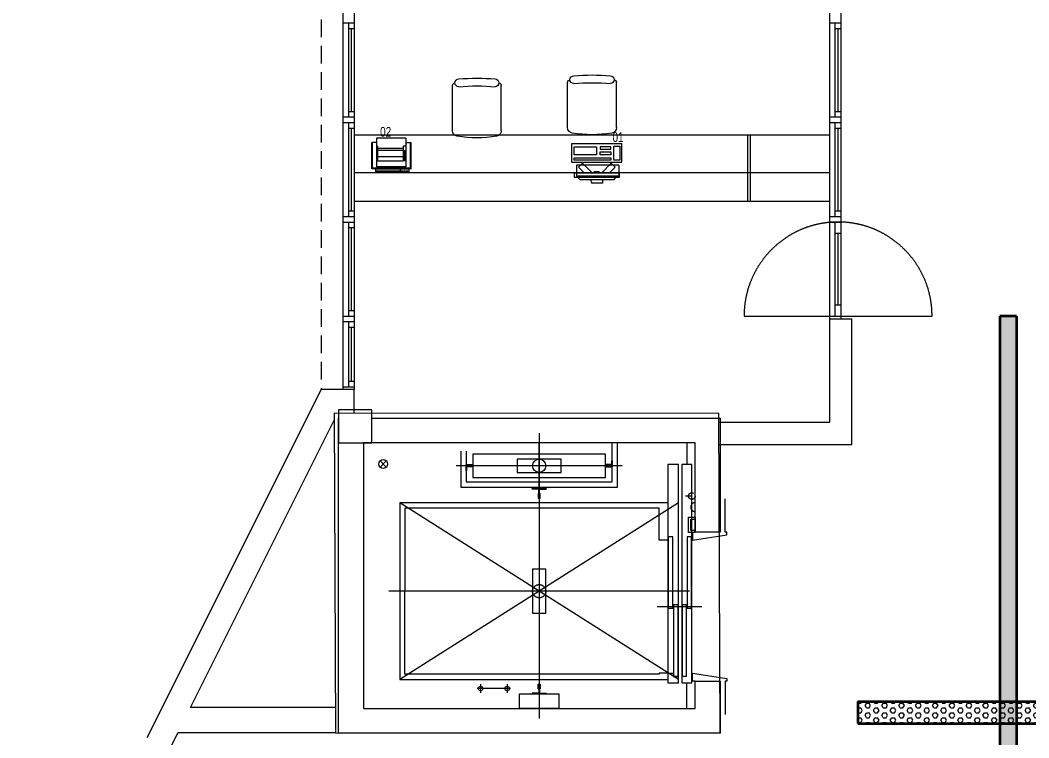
# Model space of a CAD drawing. Header units: inches. Extents: x -501855 to 57169, y -29325 to 19878.
# Drawn here: x -4694 to 4428, y -1326 to 5163 of the extents above; entities that cross this region are included whole.
import ezdxf
from ezdxf import colors
from ezdxf.entities.mleader import LeaderData, LeaderLine
from ezdxf.math import Vec2, Vec3

# ---------------------------------------------------------------- set-up
doc = ezdxf.new("R2010")
doc.units = ezdxf.units.IN
doc.header["$LTSCALE"] = 25
doc.header["$MEASUREMENT"] = 0
for name, pattern in [('00-Ground Floor$0$CENTERX2', [101.6, 63.5, -12.7, 12.7, -12.7]), ('00-Ground Floor$0$DASHED', [0.75, 0.5, -0.25]), ('00-Ground Floor$0$DASHED2', [9.525, 6.35, -3.175]), ('00-Ground Floor$0$HIDDEN', [9.525, 6.35, -3.175]), ('DASHDOT', [25.4, 12.7, -6.35, 0, -6.35])]:
    doc.linetypes.add(name, pattern=pattern)
doc.layers.get('0').update_dxf_attribs({"color": 8})
for name, color, linetype, lineweight in [('00-Ground Floor$0$72_EGR_EQP_TAG', 142, 'Continuous', 5), ('00-Ground Floor$0$Aluminum', 251, 'Continuous', 5), ('00-Ground Floor$0$Axis', 251, '00-Ground Floor$0$CENTERX2', 5), ('00-Ground Floor$0$C-HYDR-CTCH', 251, 'Continuous', 5), ('00-Ground Floor$0$Cabin', 7, 'Continuous', 5), ('00-Ground Floor$0$LOADING', 253, 'Continuous', 5), ('00-Ground Floor$0$Notes', 1, 'Continuous', 5), ('00-Ground Floor$0$Proj', 251, 'Continuous', 5), ('00-Ground Floor$0$Structure', 251, 'Continuous', 5), ('00-Ground Floor$0$Tech', 169, '00-Ground Floor$0$DASHED2', 5), ('00-Ground Floor$0$Walls', 251, 'Continuous', 5), ('E-CABL-TRAY', 10, 'Continuous', 35), ('E-LITE-CLNG-CNDT', 6, 'DASHDOT', 35), ('E-POWR-TEXT', 6, 'Continuous', 25), ('T-CABL-TRAY', 60, 'Continuous', 35)]:
    doc.layers.add(name, color=color, linetype=linetype, lineweight=lineweight)
doc.styles.add('00-Ground Floor$0$X3G_ENTITY_257CFD', font='swisscl.ttf', dxfattribs={"height": 200})
doc.styles.add('DC_Elc_Romans', font='elc_romans.shx', dxfattribs={"width": 0.7})

# ---------------------------------------------------------------- blocks, each defined once
blk = doc.blocks.new('00-Ground Floor$0$T127-1_B')
at = {"layer": '00-Ground Floor$0$Cabin'}
for p, q in [((44.5, 8), (44.5, 4)), ((44.5, 4), (78, 4)), ((78, 4), (82, 63.5)), ((44.5, -8), (44.5, -4)), ((44.5, -4), (78, -4)), ((78, -4), (82, -63.5))]:
    blk.add_line(p, q, dxfattribs=at)
at = {"layer": '00-Ground Floor$0$Cabin', "ltscale": 5}
for points in [[(44.5, 8), (0, 8), (0, -8), (44.5, -8)], [(82, 63.5), (89, 63.5), (89, -63.5), (82, -63.5)]]:
    blk.add_lwpolyline(points, dxfattribs=at)
blk = doc.blocks.new('00-Ground Floor$0$T127-1_B__1680')
at = {"layer": '00-Ground Floor$0$Axis'}
blk.add_line((-990, 0), (990, 0), dxfattribs=at)
at = {"layer": '00-Ground Floor$0$Notes', "xscale": -1}
blk.add_blockref('00-Ground Floor$0$T127-1_B', (-840, 0), dxfattribs=at)
at = {"layer": '00-Ground Floor$0$Notes'}
blk.add_blockref('00-Ground Floor$0$T127-1_B', (840, 0), dxfattribs=at)
blk = doc.blocks.new('00-Ground Floor$0$JIS5K')
at = {"layer": '00-Ground Floor$0$Cabin'}
for p, q in [((60.2, 8), (60.2, 11.2)), ((60.2, -8), (60.2, -11.2))]:
    blk.add_line(p, q, dxfattribs=at)
at = {"layer": '00-Ground Floor$0$Cabin', "ltscale": 5}
for points in [[(57, 11.2), (0, 11.2), (0, -11.2), (57, -11.2)], [(60.2, 8), (3.2, 8), (3.2, -8), (60.2, -8)], [(57, 11.2), (57, 43.5), (60.2, 43.5), (60.2, 11.2)], [(57, -11.2), (57, -43.5), (60.2, -43.5), (60.2, -11.2)]]:
    blk.add_lwpolyline(points, dxfattribs=at)
blk = doc.blocks.new('00-Ground Floor$0$JIS5K__1200')
at = {"layer": '00-Ground Floor$0$Axis'}
blk.add_line((-750, 0), (750, 0), dxfattribs=at)
at = {"layer": '00-Ground Floor$0$Notes', "xscale": -1}
blk.add_blockref('00-Ground Floor$0$JIS5K', (-600, 0), dxfattribs=at)
at = {"layer": '00-Ground Floor$0$Notes'}
blk.add_blockref('00-Ground Floor$0$JIS5K', (600, 0), dxfattribs=at)
blk = doc.blocks.new('00-Ground Floor$0$对重支撑1')
at = {"layer": '00-Ground Floor$0$Cabin'}
blk.add_lwpolyline([(1060, 178), (929, 178), (929, -178), (1060, -178)], close=True, dxfattribs=at).dxf.unprotected_set("ltscale", 0)
blk = doc.blocks.new('00-Ground Floor$0$井道平面图轿厢1轿厢地坎')
at = {"layer": '00-Ground Floor$0$Axis', "ltscale": 0.864}
blk.add_lwpolyline([(0, 96), (0, -192)], dxfattribs=at)
at = {"layer": '00-Ground Floor$0$Cabin', "ltscale": 5}
for points in [[(690, 0), (690, -96), (-1285, -96), (-1285, 0)], [(15, -3), (15, -46), (-630, -46), (-630, -3)], [(630, -50), (630, -93), (-15, -93), (-15, -50)]]:
    blk.add_lwpolyline(points, close=True, dxfattribs=at)
at = {"layer": '00-Ground Floor$0$Cabin'}
for points in [[(600, 0), (600, -48)], [(600, -48), (633, -48)], [(633, -48), (633, -96)]]:
    blk.add_lwpolyline(points, dxfattribs=at)
blk = doc.blocks.new('00-Ground Floor$0$层门地坎1')
at = {"layer": '00-Ground Floor$0$Axis', "ltscale": 0.81}
blk.add_lwpolyline([(0, 90), (0, -180)], dxfattribs=at)
at = {"layer": '00-Ground Floor$0$Cabin', "ltscale": 5}
for points in [[(690, 0), (690, -90), (-1285, -90), (-1285, 0)], [(15, -47), (15, -87), (-630, -87), (-630, -47)], [(630, -3), (630, -43), (-15, -43), (-15, -3)]]:
    blk.add_lwpolyline(points, close=True, dxfattribs=at)
blk = doc.blocks.new('00-Ground Floor$0$GF21021-P')
for p, q in [((-0.2207, 0.4756), (-0.2207, 0.0675)), ((0.2205, 0.4756), (0.2205, 0.0675))]:
    blk.add_line(p, q)
for centre, radius, start, end in [((-0.1707, 0.4756), 0.05, 99.63288, 180), ((-0.0001, -0.5295), 1.0695, 80.36712, 99.63288), ((0.1705, 0.4756), 0.05, 0, 80.36712), ((-0.1957, 0.0675), 0.025, 180, 261.47208), ((-0.1643, 0.0425), 0.0351, 90, 270), ((0, 1.8467), 1.7767, 264.69456, 275.30527), ((0, 1.8314), 1.8314, 264.85322, 275.14698), ((0.1641, 0.0425), 0.0351, 270, 90), ((0.1955, 0.0675), 0.025, 278.52792, 0)]:
    blk.add_arc(centre, radius, start, end)
blk = doc.blocks.new('00-Ground Floor$0$ITPPLT2C-P')
at = {"color": 0}
for p, q in [((0, 0), (0, -0.2262)), ((0.0252, 0), (0, 0)), ((0.0139, 0), (0.0139, -0.2262)), ((0.0252, 0), (0.0139, 0)), ((0.0229, 0.0318), (0.2618, 0.0318)), ((0.0304, 0.0256), (0.0229, 0.0318)), ((0.0229, 0), (0.0229, 0.0318)), ((0.0252, -0.2262), (0.0252, 0)), ((0.0304, -0.3182), (0.0304, 0.0256)), ((0.0304, 0.0256), (0.2618, 0.0256)), ((0.2618, -0.0096), (0.2618, 0.0318)), ((0.0401, -0.2769), (0.0401, -0.0096)), ((0.3, -0.0096), (0.0401, -0.0096)), ((0.0939, -0.2515), (0.0939, -0.0222)), ((0.0939, -0.0222), (0.2274, -0.0222)), ((0.1321, -0.2515), (0.1321, -0.0222)), ((0.1894, -0.2515), (0.1894, -0.0222)), ((0.2082, -0.2515), (0.2082, -0.0222)), ((0.2274, -0.0222), (0.2274, -0.0096)), ((0.3, -0.2769), (0.3, -0.0096)), ((-0.0091, -0.2262), (0.0267, -0.2262)), ((-0.0091, -0.3023), (-0.0091, -0.2262)), ((-0.0087, -0.2262), (0.0236, -0.2262)), ((-0.0087, -0.3023), (-0.0087, -0.2262)), ((0, -0.2262), (0.0252, -0.2262)), ((0.0023, -0.2495), (0.0023, -0.2334)), ((0.0023, -0.2334), (0.0045, -0.2334)), ((0.0045, -0.2495), (0.0023, -0.2495)), ((0.0023, -0.2721), (0.0023, -0.2562)), ((0.0023, -0.2562), (0.0045, -0.2562)), ((0.0045, -0.2721), (0.0023, -0.2721)), ((0.0045, -0.2334), (0.0045, -0.2495)), ((0.0045, -0.2562), (0.0045, -0.2721)), ((0.0139, -0.2262), (0.0252, -0.2262)), ((0.0236, -0.2262), (0.0236, -0.3023)), ((0.0267, -0.2262), (0.0267, -0.3023)), ((0.2274, -0.2515), (0.0939, -0.2515)), ((0.0947, -0.2701), (0.0947, -0.2641)), ((0.0947, -0.2641), (0.1395, -0.2641)), ((0.1457, -0.2701), (0.0947, -0.2701)), ((0.1395, -0.2575), (0.19, -0.2575)), ((0.1395, -0.2641), (0.1395, -0.2575)), ((0.19, -0.2641), (0.1457, -0.2641)), ((0.1457, -0.2641), (0.1457, -0.2701)), ((0.19, -0.2575), (0.19, -0.2641)), ((0.2274, -0.2769), (0.2274, -0.2515)), ((0.0267, -0.3023), (-0.0091, -0.3023)), ((0.0236, -0.3023), (-0.0087, -0.3023)), ((0.0023, -0.295), (0.0023, -0.2793)), ((0.0023, -0.2793), (0.0045, -0.2793)), ((0.0045, -0.295), (0.0023, -0.295)), ((0.0045, -0.2793), (0.0045, -0.295)), ((0.0229, -0.3246), (0.0229, -0.3023)), ((0.0304, -0.3182), (0.0229, -0.3246)), ((0.0229, -0.3246), (0.2618, -0.3246)), ((0.0304, -0.3182), (0.2618, -0.3182)), ((0.3, -0.2769), (0.0401, -0.2769)), ((0.2618, -0.2769), (0.2618, -0.3246))]:
    blk.add_line(p, q, dxfattribs=at)
blk = doc.blocks.new('00-Ground Floor$0$ITCWLS1-P')
at = {"layer": '00-Ground Floor$0$LOADING'}
for p, q in [((-0.3251, 0.38, 0), (-0.3051, 0.4, 0)), ((-0.3251, 0.38, 0), (-0.3251, 0.07, 0)), ((-0.2651, 0.43, 0), (-0.3051, 0.43, 0)), ((-0.3051, 0.43, 0), (-0.3051, 0.02, 0)), ((-0.197, 0.4094), (-0.295, 0.4094)), ((-0.295, 0.0264), (-0.295, 0.4094)), ((-0.2651, 0.43, 0), (-0.2651, 0.02, 0)), ((-0.197, 0.0264), (-0.197, 0.4094)), ((-0.17, 0.45), (-0.17, 0)), ((-0.17, 0.45), (0, 0.45)), ((-0.1496, 0.4305), (-0.1291, 0.4305)), ((-0.1291, 0.4305), (-0.1291, 0.4089)), ((0, 0.45), (0, 0)), ((-0.3503, 0.275), (-0.3596, 0.275)), ((-0.3596, 0.175), (-0.3596, 0.275)), ((-0.3503, 0.175), (-0.3596, 0.175)), ((-0.3251, 0.07, 0), (-0.3051, 0.05, 0)), ((-0.3051, 0.02, 0), (-0.2651, 0.02, 0)), ((-0.197, 0.0264), (-0.295, 0.0264)), ((-0.17, 0), (0, 0))]:
    blk.add_line(p, q, dxfattribs=at)
at = {"layer": '00-Ground Floor$0$LOADING', "extrusion": (2.48281e-10, 3.18408e-10, -1)}
for p, q in [((-0.2651, 0.3395), (-0.2144, 0.3902)), ((-0.1791, 0.3548), (-0.2144, 0.3902)), ((-0.2651, 0.2688), (-0.1791, 0.3548))]:
    blk.add_line(p, q, dxfattribs=at)
at = {"layer": '00-Ground Floor$0$LOADING', "extrusion": (2.48281e-10, -3.18408e-10, -1)}
for p, q in [((-0.2651, 0.1812), (-0.1791, 0.0952)), ((-0.2651, 0.1105), (-0.2144, 0.0598)), ((-0.1791, 0.0952), (-0.2144, 0.0598))]:
    blk.add_line(p, q, dxfattribs=at)
at = {"layer": '00-Ground Floor$0$LOADING'}
for points in [[(-0.1291, 0.4089), (-0.1291, 0.1), (-0.1496, 0.1), (-0.1496, 0.4305)], [(-0.1496, 0.1), (-0.1496, 0.1), (-0.1496, 0.1), (-0.1496, 0.1), (-0.1496, 0.1), (-0.1496, 0.1), (-0.1496, 0.1), (-0.1496, 0.1), (-0.1496, 0.1)], [(-0.1496, 0.1), (-0.1496, 0.1), (-0.1496, 0.1), (-0.1496, 0.1), (-0.1496, 0.1), (-0.1496, 0.1), (-0.1496, 0.1), (-0.1496, 0.1), (-0.1496, 0.1), (-0.1496, 0.1), (-0.1496, 0.1), (-0.1496, 0.1), (-0.1496, 0.1), (-0.1496, 0.1), (-0.1496, 0.1), (-0.1496, 0.1), (-0.1496, 0.1), (-0.1496, 0.1)], [(-0.1496, 0.1), (-0.1496, 0.1), (-0.1496, 0.1), (-0.1496, 0.1), (-0.1496, 0.1), (-0.1496, 0.1), (-0.1496, 0.1), (-0.1496, 0.1), (-0.1496, 0.1), (-0.1496, 0.1)], [(-0.1496, 0.1), (-0.1496, 0.1), (-0.1496, 0.1), (-0.1496, 0.1), (-0.1496, 0.1), (-0.1496, 0.1), (-0.1496, 0.1)], [(-0.1496, 0.1), (-0.1496, 0.1), (-0.1496, 0.1), (-0.1496, 0.1), (-0.1496, 0.1), (-0.1496, 0.1), (-0.1496, 0.1), (-0.1496, 0.1), (-0.1496, 0.1), (-0.1496, 0.1)], [(-0.1496, 0.1), (-0.1496, 0.1), (-0.1496, 0.1), (-0.1496, 0.1), (-0.1496, 0.1), (-0.1496, 0.1), (-0.1496, 0.1), (-0.1496, 0.1), (-0.1496, 0.1), (-0.1496, 0.1), (-0.1496, 0.1), (-0.1496, 0.1), (-0.1496, 0.1), (-0.1496, 0.1), (-0.1496, 0.1)], [(-0.1496, 0.1), (-0.1496, 0.1), (-0.1496, 0.1), (-0.1496, 0.1), (-0.1496, 0.1), (-0.1496, 0.1), (-0.1496, 0.1), (-0.1496, 0.1), (-0.1496, 0.1), (-0.1496, 0.1)], [(-0.1496, 0.1), (-0.1496, 0.1), (-0.1496, 0.1), (-0.1496, 0.1), (-0.1496, 0.1), (-0.1496, 0.1), (-0.1496, 0.1), (-0.1496, 0.1), (-0.1496, 0.1), (-0.1496, 0.1)], [(-0.1496, 0.1), (-0.1496, 0.1), (-0.1496, 0.1), (-0.1496, 0.1), (-0.1496, 0.1), (-0.1496, 0.1), (-0.1496, 0.1), (-0.1496, 0.1), (-0.1496, 0.1), (-0.1496, 0.1), (-0.1496, 0.1), (-0.1496, 0.1), (-0.1496, 0.1), (-0.1496, 0.1), (-0.1496, 0.1), (-0.1496, 0.1), (-0.1496, 0.1), (-0.1496, 0.1), (-0.1496, 0.1), (-0.1496, 0.1), (-0.1496, 0.1), (-0.1496, 0.1), (-0.1496, 0.1), (-0.1496, 0.1), (-0.1496, 0.1), (-0.1496, 0.1), (-0.1496, 0.1), (-0.1496, 0.1), (-0.1496, 0.1), (-0.1496, 0.1), (-0.1496, 0.1), (-0.1496, 0.1), (-0.1496, 0.1), (-0.1496, 0.1), (-0.1496, 0.1), (-0.1496, 0.1), (-0.1496, 0.1), (-0.1496, 0.1), (-0.1496, 0.1), (-0.1496, 0.1), (-0.1496, 0.1), (-0.1496, 0.1), (-0.1496, 0.1), (-0.1496, 0.1), (-0.1496, 0.1), (-0.1496, 0.1), (-0.1496, 0.1), (-0.1496, 0.1), (-0.1496, 0.1), (-0.1496, 0.1), (-0.1496, 0.1), (-0.1496, 0.1), (-0.1496, 0.1), (-0.1496, 0.1)], [(-0.1496, 0.1), (-0.1496, 0.1), (-0.1496, 0.1), (-0.1496, 0.1), (-0.1496, 0.1), (-0.1496, 0.1), (-0.1496, 0.1), (-0.1496, 0.1), (-0.1496, 0.1), (-0.1496, 0.1), (-0.1496, 0.1), (-0.1496, 0.1), (-0.1496, 0.1), (-0.1496, 0.1), (-0.1496, 0.1), (-0.1496, 0.1), (-0.1496, 0.1), (-0.1496, 0.1), (-0.1496, 0.1), (-0.1496, 0.1), (-0.1496, 0.1), (-0.1496, 0.1), (-0.1496, 0.1), (-0.1496, 0.1), (-0.1496, 0.1), (-0.1496, 0.1), (-0.1496, 0.1), (-0.1496, 0.1), (-0.1496, 0.1), (-0.1496, 0.1), (-0.1496, 0.1), (-0.1496, 0.1), (-0.1496, 0.1), (-0.1496, 0.1), (-0.1496, 0.1), (-0.1496, 0.1), (-0.1496, 0.1), (-0.1496, 0.1), (-0.1496, 0.1), (-0.1496, 0.1), (-0.1496, 0.1), (-0.1496, 0.1), (-0.1496, 0.1), (-0.1496, 0.1), (-0.1496, 0.1), (-0.1496, 0.1), (-0.1496, 0.1), (-0.1496, 0.1), (-0.1496, 0.1), (-0.1496, 0.1), (-0.1496, 0.1), (-0.1496, 0.1), (-0.1496, 0.1), (-0.1496, 0.1), (-0.1496, 0.1), (-0.1496, 0.1), (-0.1496, 0.1), (-0.1496, 0.1), (-0.1496, 0.1), (-0.1496, 0.1), (-0.1496, 0.1), (-0.1496, 0.1), (-0.1496, 0.1), (-0.1496, 0.1), (-0.1496, 0.1), (-0.1496, 0.1), (-0.1496, 0.1), (-0.1496, 0.1), (-0.1496, 0.1), (-0.1496, 0.1), (-0.1496, 0.1), (-0.1496, 0.1), (-0.1496, 0.1), (-0.1496, 0.1), (-0.1496, 0.1), (-0.1496, 0.1), (-0.1496, 0.1), (-0.1496, 0.1), (-0.1496, 0.1), (-0.1496, 0.1), (-0.1496, 0.1), (-0.1496, 0.1), (-0.1496, 0.1), (-0.1496, 0.1), (-0.1496, 0.1), (-0.1496, 0.1), (-0.1496, 0.1), (-0.1496, 0.1), (-0.1496, 0.1)], [(-0.1496, 0.1), (-0.1496, 0.1), (-0.1496, 0.1), (-0.1496, 0.1), (-0.1496, 0.1), (-0.1496, 0.1), (-0.1496, 0.1), (-0.1496, 0.1), (-0.1496, 0.1), (-0.1496, 0.1), (-0.1496, 0.1), (-0.1496, 0.1)], [(-0.1496, 0.1), (-0.1496, 0.1), (-0.1496, 0.1), (-0.1496, 0.1), (-0.1496, 0.1), (-0.1496, 0.1), (-0.1496, 0.1)], [(-0.1496, 0.1), (-0.1496, 0.1), (-0.1496, 0.1), (-0.1496, 0.1), (-0.1496, 0.1), (-0.1496, 0.1), (-0.1496, 0.1), (-0.1496, 0.1), (-0.1496, 0.1), (-0.1496, 0.1), (-0.1496, 0.1), (-0.1496, 0.1), (-0.1496, 0.1), (-0.1496, 0.1), (-0.1496, 0.1), (-0.1496, 0.1), (-0.1496, 0.1)], [(-0.1496, 0.1), (-0.1496, 0.1), (-0.1496, 0.1), (-0.1496, 0.1), (-0.1496, 0.1), (-0.1496, 0.1), (-0.1496, 0.1), (-0.1496, 0.1), (-0.1496, 0.1), (-0.1496, 0.1), (-0.1496, 0.1), (-0.1496, 0.1), (-0.1496, 0.1), (-0.1496, 0.1), (-0.1496, 0.1), (-0.1496, 0.1), (-0.1496, 0.1), (-0.1496, 0.1), (-0.1496, 0.1), (-0.1496, 0.1), (-0.1496, 0.1), (-0.1496, 0.1), (-0.1496, 0.1), (-0.1496, 0.1), (-0.1496, 0.1), (-0.1496, 0.1), (-0.1496, 0.1), (-0.1496, 0.1), (-0.1496, 0.1), (-0.1496, 0.1), (-0.1496, 0.1), (-0.1496, 0.1), (-0.1496, 0.1), (-0.1496, 0.1), (-0.1496, 0.1), (-0.1496, 0.1), (-0.1496, 0.1), (-0.1496, 0.1), (-0.1496, 0.1), (-0.1496, 0.1), (-0.1496, 0.1), (-0.1496, 0.1), (-0.1496, 0.1), (-0.1496, 0.1), (-0.1496, 0.1), (-0.1496, 0.1), (-0.1496, 0.1), (-0.1496, 0.1), (-0.1496, 0.1), (-0.1496, 0.1), (-0.1496, 0.1), (-0.1496, 0.1), (-0.1496, 0.1), (-0.1496, 0.1), (-0.1496, 0.1), (-0.1496, 0.1), (-0.1496, 0.1), (-0.1496, 0.1), (-0.1496, 0.1), (-0.1496, 0.1), (-0.1496, 0.1), (-0.1496, 0.1), (-0.1496, 0.1), (-0.1496, 0.1), (-0.1496, 0.1), (-0.1496, 0.1), (-0.1496, 0.1), (-0.1496, 0.1), (-0.1496, 0.1), (-0.1496, 0.1), (-0.1496, 0.1), (-0.1496, 0.1), (-0.1496, 0.1), (-0.1496, 0.1), (-0.1496, 0.1), (-0.1496, 0.1), (-0.1496, 0.1), (-0.1496, 0.1), (-0.1496, 0.1), (-0.1496, 0.1), (-0.1496, 0.1), (-0.1496, 0.1), (-0.1496, 0.1), (-0.1496, 0.1), (-0.1496, 0.1), (-0.1496, 0.1), (-0.1496, 0.1), (-0.1496, 0.1), (-0.1496, 0.1), (-0.1496, 0.1), (-0.1496, 0.1), (-0.1496, 0.1), (-0.1496, 0.1), (-0.1496, 0.1), (-0.1496, 0.1), (-0.1496, 0.1), (-0.1496, 0.1), (-0.1496, 0.1), (-0.1496, 0.1), (-0.1496, 0.1), (-0.1496, 0.1), (-0.1496, 0.1), (-0.1496, 0.1), (-0.1496, 0.1), (-0.1496, 0.1), (-0.1496, 0.1), (-0.1496, 0.1), (-0.1496, 0.1), (-0.1496, 0.1), (-0.1496, 0.1), (-0.1496, 0.1)], [(-0.1496, 0.1), (-0.1496, 0.1), (-0.1496, 0.1), (-0.1496, 0.1), (-0.1496, 0.1), (-0.1496, 0.1), (-0.1496, 0.1), (-0.1496, 0.1)]]:
    blk.add_lwpolyline(points, dxfattribs=at)
for points in [[(-0.1019, 0.4305), (-0.0304, 0.4305), (-0.0304, 0.2294), (-0.1019, 0.2294)], [(-0.1019, 0.1954), (-0.0747, 0.1954), (-0.0747, 0.1), (-0.1019, 0.1)], [(-0.0304, 0.1954), (-0.0508, 0.1954), (-0.0508, 0.1), (-0.0304, 0.1)], [(-0.1496, 0.1), (-0.1496, 0.1), (-0.1496, 0.1), (-0.1496, 0.1), (-0.1496, 0.1), (-0.1496, 0.1), (-0.1496, 0.1), (-0.1496, 0.1), (-0.1496, 0.1), (-0.1496, 0.1), (-0.1496, 0.1), (-0.1496, 0.1), (-0.1496, 0.1), (-0.1496, 0.1), (-0.1496, 0.1), (-0.1496, 0.1), (-0.1496, 0.1), (-0.1496, 0.1), (-0.1496, 0.1), (-0.1496, 0.1), (-0.1496, 0.1), (-0.1496, 0.1), (-0.1496, 0.1), (-0.1496, 0.1), (-0.1496, 0.1), (-0.1496, 0.1), (-0.1496, 0.1), (-0.1496, 0.1), (-0.1496, 0.1), (-0.1496, 0.1), (-0.1496, 0.1), (-0.1496, 0.1), (-0.1496, 0.1), (-0.1496, 0.1), (-0.1496, 0.1), (-0.1496, 0.1), (-0.1496, 0.1), (-0.1496, 0.1), (-0.1496, 0.1), (-0.1496, 0.1), (-0.1496, 0.1), (-0.1496, 0.1), (-0.1496, 0.1), (-0.1496, 0.1), (-0.1496, 0.1), (-0.1496, 0.1), (-0.1496, 0.1), (-0.1496, 0.1), (-0.1496, 0.1), (-0.1496, 0.1), (-0.1496, 0.1), (-0.1496, 0.1), (-0.1496, 0.1), (-0.1496, 0.1), (-0.1496, 0.1), (-0.1496, 0.1), (-0.1496, 0.1), (-0.1496, 0.1), (-0.1496, 0.1), (-0.1496, 0.1), (-0.1496, 0.1), (-0.1496, 0.1), (-0.1496, 0.1), (-0.1496, 0.1), (-0.1496, 0.1), (-0.1496, 0.1), (-0.1496, 0.1), (-0.1496, 0.1), (-0.1496, 0.1), (-0.1496, 0.1), (-0.1496, 0.1), (-0.1496, 0.1), (-0.1496, 0.1), (-0.1496, 0.1), (-0.1496, 0.1), (-0.1496, 0.1), (-0.1496, 0.1), (-0.1496, 0.1), (-0.1496, 0.1), (-0.1496, 0.1), (-0.1496, 0.1), (-0.1496, 0.1), (-0.1496, 0.1), (-0.1496, 0.1), (-0.1496, 0.1), (-0.1496, 0.1), (-0.1496, 0.1), (-0.1496, 0.1), (-0.1496, 0.1), (-0.1496, 0.1), (-0.1496, 0.1), (-0.1496, 0.1), (-0.1496, 0.1), (-0.1496, 0.1), (-0.1496, 0.1), (-0.1496, 0.1), (-0.1496, 0.1), (-0.1496, 0.1), (-0.1496, 0.1), (-0.1496, 0.1), (-0.1496, 0.1), (-0.1496, 0.1), (-0.1496, 0.1), (-0.1496, 0.1), (-0.1496, 0.1), (-0.1496, 0.1), (-0.1496, 0.1), (-0.1496, 0.1), (-0.1496, 0.1), (-0.1496, 0.1), (-0.1496, 0.1), (-0.1496, 0.1), (-0.1496, 0.1), (-0.1496, 0.1), (-0.1496, 0.1), (-0.1496, 0.1), (-0.1496, 0.1), (-0.1496, 0.1), (-0.1496, 0.1), (-0.1496, 0.1), (-0.1496, 0.1), (-0.1496, 0.1), (-0.1496, 0.1), (-0.1496, 0.1), (-0.1496, 0.1), (-0.1496, 0.1), (-0.1496, 0.1), (-0.1496, 0.1), (-0.1496, 0.1), (-0.1496, 0.1), (-0.1496, 0.1), (-0.1496, 0.1), (-0.1496, 0.1), (-0.1496, 0.1), (-0.1496, 0.1), (-0.1496, 0.1), (-0.1496, 0.1), (-0.1496, 0.1), (-0.1496, 0.1), (-0.1496, 0.1), (-0.1496, 0.1), (-0.1496, 0.1), (-0.1496, 0.1), (-0.1496, 0.1), (-0.1496, 0.1), (-0.1496, 0.1), (-0.1496, 0.1), (-0.1496, 0.1), (-0.1496, 0.1), (-0.1496, 0.1), (-0.1496, 0.1), (-0.1496, 0.1), (-0.1496, 0.1), (-0.1496, 0.1), (-0.1496, 0.1), (-0.1496, 0.1), (-0.1496, 0.1), (-0.1496, 0.1), (-0.1496, 0.1), (-0.1496, 0.1), (-0.1496, 0.1), (-0.1496, 0.1), (-0.1496, 0.1), (-0.1496, 0.1), (-0.1496, 0.1), (-0.1496, 0.1), (-0.1496, 0.1), (-0.1496, 0.1), (-0.1496, 0.1), (-0.1496, 0.1), (-0.1496, 0.1), (-0.1496, 0.1), (-0.1496, 0.1), (-0.1496, 0.1), (-0.1496, 0.1), (-0.1496, 0.1), (-0.1496, 0.1), (-0.1496, 0.1), (-0.1496, 0.1), (-0.1496, 0.1), (-0.1496, 0.1), (-0.1496, 0.1), (-0.1496, 0.1), (-0.1496, 0.1), (-0.1496, 0.1), (-0.1496, 0.1), (-0.1496, 0.1), (-0.1496, 0.1), (-0.1496, 0.1), (-0.1496, 0.1), (-0.1496, 0.1), (-0.1496, 0.1), (-0.1496, 0.1), (-0.1496, 0.1), (-0.1496, 0.1), (-0.1496, 0.1), (-0.1496, 0.1), (-0.1496, 0.1), (-0.1496, 0.1), (-0.1496, 0.1), (-0.1496, 0.1), (-0.1496, 0.1), (-0.1496, 0.1), (-0.1496, 0.1), (-0.1496, 0.1), (-0.1496, 0.1), (-0.1496, 0.1), (-0.1496, 0.1), (-0.1496, 0.1), (-0.1496, 0.1), (-0.1496, 0.1), (-0.1496, 0.1), (-0.1496, 0.1), (-0.1496, 0.1), (-0.1496, 0.1), (-0.1496, 0.1), (-0.1496, 0.1), (-0.1496, 0.1), (-0.1496, 0.1), (-0.1496, 0.1), (-0.1496, 0.1), (-0.1496, 0.1), (-0.1496, 0.1), (-0.1496, 0.1), (-0.1496, 0.1), (-0.1496, 0.1), (-0.1496, 0.1), (-0.1496, 0.1), (-0.1496, 0.1), (-0.1496, 0.1), (-0.1496, 0.1), (-0.1496, 0.1), (-0.1496, 0.1), (-0.1496, 0.1), (-0.1496, 0.1), (-0.1496, 0.1), (-0.1496, 0.1), (-0.1496, 0.1), (-0.1496, 0.1), (-0.1496, 0.1), (-0.1496, 0.1), (-0.1496, 0.1), (-0.1496, 0.1), (-0.1496, 0.1), (-0.1496, 0.1), (-0.1496, 0.1), (-0.1496, 0.1), (-0.1496, 0.1), (-0.1496, 0.1), (-0.1496, 0.1), (-0.1496, 0.1), (-0.1496, 0.1), (-0.1496, 0.1), (-0.1496, 0.1), (-0.1496, 0.1), (-0.1496, 0.1), (-0.1496, 0.1), (-0.1496, 0.1), (-0.1496, 0.1), (-0.1496, 0.1), (-0.1496, 0.1), (-0.1496, 0.1), (-0.1496, 0.1), (-0.1496, 0.1), (-0.1496, 0.1), (-0.1496, 0.1), (-0.1496, 0.1), (-0.1496, 0.1), (-0.1496, 0.1), (-0.1496, 0.1), (-0.1496, 0.1), (-0.1496, 0.1), (-0.1496, 0.1), (-0.1496, 0.1), (-0.1496, 0.1), (-0.1496, 0.1), (-0.1496, 0.1)], [(-0.1496, 0.1), (-0.1496, 0.1), (-0.1496, 0.1), (-0.1496, 0.1), (-0.1496, 0.1), (-0.1496, 0.1), (-0.1496, 0.1), (-0.1496, 0.1), (-0.1496, 0.1), (-0.1496, 0.1), (-0.1496, 0.1), (-0.1496, 0.1), (-0.1496, 0.1), (-0.1496, 0.1), (-0.1496, 0.1), (-0.1496, 0.1), (-0.1496, 0.1), (-0.1496, 0.1), (-0.1496, 0.1), (-0.1496, 0.1), (-0.1496, 0.1), (-0.1496, 0.1), (-0.1496, 0.1), (-0.1496, 0.1), (-0.1496, 0.1), (-0.1496, 0.1), (-0.1496, 0.1), (-0.1496, 0.1), (-0.1496, 0.1), (-0.1496, 0.1), (-0.1496, 0.1), (-0.1496, 0.1), (-0.1496, 0.1), (-0.1496, 0.1), (-0.1496, 0.1), (-0.1496, 0.1), (-0.1496, 0.1), (-0.1496, 0.1), (-0.1496, 0.1), (-0.1496, 0.1), (-0.1496, 0.1), (-0.1496, 0.1), (-0.1496, 0.1), (-0.1496, 0.1), (-0.1496, 0.1), (-0.1496, 0.1), (-0.1496, 0.1), (-0.1496, 0.1), (-0.1496, 0.1), (-0.1496, 0.1), (-0.1496, 0.1), (-0.1496, 0.1), (-0.1496, 0.1), (-0.1496, 0.1), (-0.1496, 0.1), (-0.1496, 0.1), (-0.1496, 0.1), (-0.1496, 0.1), (-0.1496, 0.1), (-0.1496, 0.1), (-0.1496, 0.1), (-0.1496, 0.1), (-0.1496, 0.1), (-0.1496, 0.1), (-0.1496, 0.1), (-0.1496, 0.1), (-0.1496, 0.1), (-0.1496, 0.1), (-0.1496, 0.1), (-0.1496, 0.1), (-0.1496, 0.1), (-0.1496, 0.1), (-0.1496, 0.1), (-0.1496, 0.1), (-0.1496, 0.1), (-0.1496, 0.1), (-0.1496, 0.1), (-0.1496, 0.1), (-0.1496, 0.1), (-0.1496, 0.1), (-0.1496, 0.1), (-0.1496, 0.1), (-0.1496, 0.1), (-0.1496, 0.1), (-0.1496, 0.1), (-0.1496, 0.1), (-0.1496, 0.1), (-0.1496, 0.1), (-0.1496, 0.1), (-0.1496, 0.1), (-0.1496, 0.1), (-0.1496, 0.1), (-0.1496, 0.1), (-0.1496, 0.1), (-0.1496, 0.1), (-0.1496, 0.1), (-0.1496, 0.1), (-0.1496, 0.1), (-0.1496, 0.1), (-0.1496, 0.1), (-0.1496, 0.1), (-0.1496, 0.1), (-0.1496, 0.1), (-0.1496, 0.1), (-0.1496, 0.1), (-0.1496, 0.1), (-0.1496, 0.1), (-0.1496, 0.1), (-0.1496, 0.1), (-0.1496, 0.1), (-0.1496, 0.1), (-0.1496, 0.1), (-0.1496, 0.1), (-0.1496, 0.1), (-0.1496, 0.1), (-0.1496, 0.1), (-0.1496, 0.1), (-0.1496, 0.1), (-0.1496, 0.1), (-0.1496, 0.1), (-0.1496, 0.1), (-0.1496, 0.1), (-0.1496, 0.1), (-0.1496, 0.1), (-0.1496, 0.1), (-0.1496, 0.1), (-0.1496, 0.1), (-0.1496, 0.1), (-0.1496, 0.1), (-0.1496, 0.1), (-0.1496, 0.1), (-0.1496, 0.1), (-0.1496, 0.1), (-0.1496, 0.1), (-0.1496, 0.1), (-0.1496, 0.1), (-0.1496, 0.1), (-0.1496, 0.1), (-0.1496, 0.1), (-0.1496, 0.1), (-0.1496, 0.1), (-0.1496, 0.1), (-0.1496, 0.1), (-0.1496, 0.1), (-0.1496, 0.1), (-0.1496, 0.1), (-0.1496, 0.1), (-0.1496, 0.1), (-0.1496, 0.1), (-0.1496, 0.1), (-0.1496, 0.1), (-0.1496, 0.1), (-0.1496, 0.1), (-0.1496, 0.1), (-0.1496, 0.1), (-0.1496, 0.1), (-0.1496, 0.1), (-0.1496, 0.1), (-0.1496, 0.1), (-0.1496, 0.1), (-0.1496, 0.1), (-0.1496, 0.1), (-0.1496, 0.1), (-0.1496, 0.1), (-0.1496, 0.1), (-0.1496, 0.1), (-0.1496, 0.1), (-0.1496, 0.1), (-0.1496, 0.1), (-0.1496, 0.1), (-0.1496, 0.1), (-0.1496, 0.1), (-0.1496, 0.1), (-0.1496, 0.1), (-0.1496, 0.1), (-0.1496, 0.1), (-0.1496, 0.1), (-0.1496, 0.1), (-0.1496, 0.1), (-0.1496, 0.1), (-0.1496, 0.1), (-0.1496, 0.1), (-0.1496, 0.1), (-0.1496, 0.1), (-0.1496, 0.1), (-0.1496, 0.1), (-0.1496, 0.1), (-0.1496, 0.1), (-0.1496, 0.1), (-0.1496, 0.1), (-0.1496, 0.1), (-0.1496, 0.1), (-0.1496, 0.1), (-0.1496, 0.1), (-0.1496, 0.1), (-0.1496, 0.1), (-0.1496, 0.1), (-0.1496, 0.1), (-0.1496, 0.1), (-0.1496, 0.1), (-0.1496, 0.1), (-0.1496, 0.1), (-0.1496, 0.1), (-0.1496, 0.1), (-0.1496, 0.1), (-0.1496, 0.1), (-0.1496, 0.1), (-0.1496, 0.1), (-0.1496, 0.1), (-0.1496, 0.1), (-0.1496, 0.1), (-0.1496, 0.1), (-0.1496, 0.1), (-0.1496, 0.1)], [(-0.1496, 0.1), (-0.1496, 0.1), (-0.1496, 0.1), (-0.1496, 0.1), (-0.1496, 0.1), (-0.1496, 0.1), (-0.1496, 0.1), (-0.1496, 0.1), (-0.1496, 0.1), (-0.1496, 0.1), (-0.1496, 0.1), (-0.1496, 0.1), (-0.1496, 0.1), (-0.1496, 0.1), (-0.1496, 0.1), (-0.1496, 0.1), (-0.1496, 0.1), (-0.1496, 0.1), (-0.1496, 0.1), (-0.1496, 0.1), (-0.1496, 0.1), (-0.1496, 0.1), (-0.1496, 0.1), (-0.1496, 0.1), (-0.1496, 0.1), (-0.1496, 0.1), (-0.1496, 0.1), (-0.1496, 0.1), (-0.1496, 0.1), (-0.1496, 0.1), (-0.1496, 0.1), (-0.1496, 0.1), (-0.1496, 0.1), (-0.1496, 0.1), (-0.1496, 0.1), (-0.1496, 0.1), (-0.1496, 0.1), (-0.1496, 0.1), (-0.1496, 0.1), (-0.1496, 0.1), (-0.1496, 0.1), (-0.1496, 0.1), (-0.1496, 0.1), (-0.1496, 0.1), (-0.1496, 0.1), (-0.1496, 0.1), (-0.1496, 0.1), (-0.1496, 0.1), (-0.1496, 0.1), (-0.1496, 0.1), (-0.1496, 0.1), (-0.1496, 0.1), (-0.1496, 0.1), (-0.1496, 0.1), (-0.1496, 0.1), (-0.1496, 0.1), (-0.1496, 0.1), (-0.1496, 0.1), (-0.1496, 0.1), (-0.1496, 0.1), (-0.1496, 0.1), (-0.1496, 0.1), (-0.1496, 0.1), (-0.1496, 0.1), (-0.1496, 0.1), (-0.1496, 0.1), (-0.1496, 0.1), (-0.1496, 0.1), (-0.1496, 0.1), (-0.1496, 0.1), (-0.1496, 0.1), (-0.1496, 0.1), (-0.1496, 0.1), (-0.1496, 0.1), (-0.1496, 0.1), (-0.1496, 0.1), (-0.1496, 0.1), (-0.1496, 0.1), (-0.1496, 0.1), (-0.1496, 0.1), (-0.1496, 0.1), (-0.1496, 0.1), (-0.1496, 0.1), (-0.1496, 0.1), (-0.1496, 0.1), (-0.1496, 0.1), (-0.1496, 0.1), (-0.1496, 0.1), (-0.1496, 0.1), (-0.1496, 0.1), (-0.1496, 0.1), (-0.1496, 0.1), (-0.1496, 0.1), (-0.1496, 0.1), (-0.1496, 0.1), (-0.1496, 0.1), (-0.1496, 0.1), (-0.1496, 0.1), (-0.1496, 0.1), (-0.1496, 0.1), (-0.1496, 0.1), (-0.1496, 0.1), (-0.1496, 0.1), (-0.1496, 0.1), (-0.1496, 0.1), (-0.1496, 0.1), (-0.1496, 0.1), (-0.1496, 0.1), (-0.1496, 0.1), (-0.1496, 0.1), (-0.1496, 0.1), (-0.1496, 0.1), (-0.1496, 0.1), (-0.1496, 0.1), (-0.1496, 0.1), (-0.1496, 0.1), (-0.1496, 0.1), (-0.1496, 0.1), (-0.1496, 0.1), (-0.1496, 0.1), (-0.1496, 0.1), (-0.1496, 0.1), (-0.1496, 0.1), (-0.1496, 0.1), (-0.1496, 0.1), (-0.1496, 0.1), (-0.1496, 0.1), (-0.1496, 0.1), (-0.1496, 0.1), (-0.1496, 0.1), (-0.1496, 0.1), (-0.1496, 0.1), (-0.1496, 0.1), (-0.1496, 0.1), (-0.1496, 0.1), (-0.1496, 0.1), (-0.1496, 0.1), (-0.1496, 0.1), (-0.1496, 0.1), (-0.1496, 0.1), (-0.1496, 0.1), (-0.1496, 0.1), (-0.1496, 0.1), (-0.1496, 0.1), (-0.1496, 0.1), (-0.1496, 0.1), (-0.1496, 0.1), (-0.1496, 0.1), (-0.1496, 0.1), (-0.1496, 0.1), (-0.1496, 0.1), (-0.1496, 0.1), (-0.1496, 0.1), (-0.1496, 0.1), (-0.1496, 0.1), (-0.1496, 0.1), (-0.1496, 0.1), (-0.1496, 0.1), (-0.1496, 0.1), (-0.1496, 0.1), (-0.1496, 0.1), (-0.1496, 0.1), (-0.1496, 0.1), (-0.1496, 0.1), (-0.1496, 0.1), (-0.1496, 0.1), (-0.1496, 0.1), (-0.1496, 0.1), (-0.1496, 0.1), (-0.1496, 0.1), (-0.1496, 0.1), (-0.1496, 0.1), (-0.1496, 0.1), (-0.1496, 0.1), (-0.1496, 0.1), (-0.1496, 0.1), (-0.1496, 0.1), (-0.1496, 0.1), (-0.1496, 0.1), (-0.1496, 0.1), (-0.1496, 0.1), (-0.1496, 0.1), (-0.1496, 0.1), (-0.1496, 0.1), (-0.1496, 0.1), (-0.1496, 0.1), (-0.1496, 0.1), (-0.1496, 0.1), (-0.1496, 0.1), (-0.1496, 0.1), (-0.1496, 0.1), (-0.1496, 0.1), (-0.1496, 0.1), (-0.1496, 0.1), (-0.1496, 0.1), (-0.1496, 0.1), (-0.1496, 0.1), (-0.1496, 0.1), (-0.1496, 0.1), (-0.1496, 0.1), (-0.1496, 0.1), (-0.1496, 0.1), (-0.1496, 0.1), (-0.1496, 0.1), (-0.1496, 0.1), (-0.1496, 0.1), (-0.1496, 0.1), (-0.1496, 0.1), (-0.1496, 0.1), (-0.1496, 0.1), (-0.1496, 0.1), (-0.1496, 0.1), (-0.1496, 0.1), (-0.1496, 0.1), (-0.1496, 0.1), (-0.1496, 0.1), (-0.1496, 0.1), (-0.1496, 0.1), (-0.1496, 0.1)], [(-0.1496, 0.0727), (-0.0236, 0.0727), (-0.0236, 0.0182), (-0.1496, 0.0182)]]:
    blk.add_lwpolyline(points, close=True, dxfattribs=at)
for centre, radius, start, end in [((-0.3503, 0.325), 0.05, 270, 300.30934), ((-0.3089, 0.225), 0.0556, 321.94311, 38.05689), ((-0.3503, 0.125), 0.05, 59.69066, 90)]:
    blk.add_arc(centre, radius, start, end, dxfattribs=at)
blk = doc.blocks.new('00-Ground Floor')
at = {"layer": '00-Ground Floor$0$Aluminum'}
for p, q in [((-1772.1, 1823.4, 0), (-1772.1, 8502.6, 0)), ((-1672.1, 8502.6, 0), (-1672.1, 1823.4, 0)), ((2627.9, 2463, 0), (2627.9, 7863, 0)), ((2727.9, 7863, 0), (2727.9, 2463, 0)), ((-1772.1, 5138, 0), (-1672.1, 5138, 0)), ((-1722.1, 4288, 0), (-1722.1, 5138, 0)), ((2627.9, 5138, 0), (2727.9, 5138, 0)), ((2677.9, 4288, 0), (2677.9, 5138, 0)), ((-1722.1, 5088, 0), (-1672.1, 5088, 0)), ((-1697.1, 4338, 0), (-1697.1, 5088, 0)), ((2677.9, 5088, 0), (2727.9, 5088, 0)), ((2702.9, 4338, 0), (2702.9, 5088, 0)), ((-1772.1, 4288, 0), (-1672.1, 4288, 0)), ((-1722.1, 4338, 0), (-1672.1, 4338, 0)), ((2627.9, 4288, 0), (2727.9, 4288, 0)), ((2677.9, 4338, 0), (2727.9, 4338, 0)), ((-1772.1, 4238, 0), (-1672.1, 4238, 0)), ((-1722.1, 3388, 0), (-1722.1, 4238, 0)), ((2627.9, 4238, 0), (2727.9, 4238, 0)), ((2677.9, 3388, 0), (2677.9, 4238, 0)), ((-1722.1, 4188, 0), (-1672.1, 4188, 0)), ((-1697.1, 3438, 0), (-1697.1, 4188, 0)), ((2677.9, 4188, 0), (2727.9, 4188, 0)), ((2702.9, 3438, 0), (2702.9, 4188, 0)), ((-1772.1, 3388, 0), (-1672.1, 3388, 0)), ((-1722.1, 3438, 0), (-1672.1, 3438, 0)), ((2627.9, 3388, 0), (2727.9, 3388, 0)), ((2677.9, 3438, 0), (2727.9, 3438, 0)), ((-1772.1, 3338, 0), (-1672.1, 3338, 0)), ((-1722.1, 2488, 0), (-1722.1, 3338, 0)), ((-1722.1, 3288, 0), (-1672.1, 3288, 0)), ((-1697.1, 2538, 0), (-1697.1, 3288, 0)), ((2627.9, 3338, 0), (2727.9, 3338, 0)), ((2677.9, 2488, 0), (2677.9, 3338, 0)), ((2677.9, 3238, 0), (2727.9, 3238, 0)), ((2702.9, 2588, 0), (2702.9, 3238, 0)), ((2677.9, 2588, 0), (2727.9, 2588, 0)), ((-1772.1, 2488, 0), (-1672.1, 2488, 0)), ((-1722.1, 2538, 0), (-1672.1, 2538, 0)), ((2627.9, 2488, 0), (2727.9, 2488, 0)), ((-1772.1, 2438, 0), (-1672.1, 2438, 0)), ((-1722.1, 1848.4, 0), (-1722.1, 2438, 0)), ((-1722.1, 2388, 0), (-1672.1, 2388, 0)), ((-1697.1, 1898.4, 0), (-1697.1, 2388, 0)), ((-1772.1, 1848.4, 0), (-1672.1, 1848.4, 0)), ((-1722.1, 1898.4, 0), (-1672.1, 1898.4, 0))]:
    blk.add_line(p, q, dxfattribs=at)
at = {"layer": '00-Ground Floor$0$Aluminum', "linetype": '00-Ground Floor$0$DASHED', "ltscale": 300}
blk.add_line((1852.9, 2488, 0), (3552.9, 2488, 0), dxfattribs=at)
blk.add_arc((2702.9, 2488, 0), 850, 0, 180, dxfattribs=at)
at = {"layer": '00-Ground Floor$0$Axis'}
blk.add_line((0, 929), (0, 1339), dxfattribs=at)
at = {"layer": '00-Ground Floor$0$Axis', "ltscale": 3}
for points in [[(0, 1430), (0, -1150)], [(1260, 800), (-1260, -800)], [(1260, -800), (-1260, 800)], [(1360, 0), (-1360, 0)]]:
    blk.add_lwpolyline(points, dxfattribs=at)
at = {"layer": '00-Ground Floor$0$Axis', "ltscale": 1.5}
blk.add_lwpolyline([(0, 250), (0, -250)], dxfattribs=at)
at = {"layer": '00-Ground Floor$0$Axis', "ltscale": 0.9}
blk.add_lwpolyline([(-260, -880), (-560, -880)], dxfattribs=at)
at = {"layer": '00-Ground Floor$0$Axis', "ltscale": 0.24}
for points in [[(-530, -840), (-530, -920)], [(-290, -840), (-290, -920)]]:
    blk.add_lwpolyline(points, dxfattribs=at)
at = {"layer": '00-Ground Floor$0$C-HYDR-CTCH', "flags": 128}
blk.add_lwpolyline([(-1853.1, 1610.2), (-1841.7, -1281.3), (1636, -1285), (1624.7, 1606.5), (-1853.1, 1610.2)], dxfattribs=at)
at = {"layer": '00-Ground Floor$0$Cabin', "ltscale": 5}
for points in [[(-708.2, 1265), (-708.2, 940), (708.2, 940), (708.2, 1340)], [(-660.2, 1265), (-660.2, 988), (660.2, 988), (660.2, 1340)]]:
    blk.add_lwpolyline(points, dxfattribs=at)
at = {"layer": '00-Ground Floor$0$Cabin'}
for points in [[(1335, 1340), (1335, 1145)], [(250, 1134), (-250, 1134)], [(1260, 1145), (1164, 1145)], [(1164, 1145), (1164, 800)], [(1260, 1145), (1164, 1145)], [(1164, 1145), (1164, 800)], [(1260, -830), (1260, 1145)], [(1260, -830), (1260, 1145)], [(1386, 530), (1386, 460), (1696, 510), (1696, 535), (1681, 535), (1681, 835)], [(1164, 800), (-1260, 800)], [(-1260, 800), (-1260, -800)], [(1164, 800), (-1260, 800)], [(-1260, 800), (-1260, -800)], [(1084, 750), (-1216, 750)], [(-1216, 750), (-1216, 0)], [(1084, 460), (1084, 750)], [(1164, 460), (1084, 460)], [(-1216, -750), (-1216, 0)], [(-1260, -800), (1164, -800)], [(-1260, -800), (1164, -800)], [(1084, -750), (-1216, -750)], [(1164, -740), (1084, -740)], [(1084, -740), (1084, -750)], [(1164, -800), (1164, -830)], [(1164, -800), (1164, -830)], [(1411, -815), (1411, -815), (1386, -815), (1386, -740), (1696, -790), (1696, -815), (1681, -815), (1681, -1115)], [(1164, -830), (1260, -830)], [(1164, -830), (1260, -830)], [(1335, -1060), (1335, -830)]]:
    blk.add_lwpolyline(points, dxfattribs=at)
at = {"layer": '00-Ground Floor$0$Cabin', "ltscale": 5}
blk.add_lwpolyline([(-600, 1239), (-600, 1029), (600, 1029), (600, 1239)], close=True, dxfattribs=at)
at = {"layer": '00-Ground Floor$0$Cabin'}
blk.add_lwpolyline([(-200, 1195), (-200, 1073), (200, 1073), (200, 1195)], close=True, dxfattribs=at)
at = {"layer": '00-Ground Floor$0$Cabin', "ltscale": 50}
blk.add_lwpolyline([(-61, -200), (61, -200), (61, 200), (-61, 200)], close=True, dxfattribs=at)
at = {"layer": '00-Ground Floor$0$Cabin'}
for centre, radius in [((0, 1134), 60), ((-530, -880), 20), ((-290, -880), 20)]:
    blk.add_circle(centre, radius, dxfattribs=at)
at = {"layer": '00-Ground Floor$0$LOADING'}
for p, q in [((-1672.1, 4127.6, 0), (2627.9, 4127.6, 0)), ((1886.4, 3527.6, 0), (1886.4, 4127.6, 0)), ((1911.4, 3527.6, 0), (1911.4, 4127.6, 0)), ((-1672.1, 3786.4, 0), (2627.9, 3786.4, 0)), ((-1672.1, 3527.6, 0), (2627.9, 3527.6, 0))]:
    blk.add_line(p, q, dxfattribs=at)
at = {"layer": '00-Ground Floor$0$Notes'}
for p, q in [((-1436.1, 1174.5), (-1386.1, 1124.5)), ((-1386.1, 1174.5), (-1436.1, 1124.5))]:
    blk.add_line(p, q, dxfattribs=at)
blk.add_circle((-1411.1, 1149.5), 40, dxfattribs=at)
at = {"layer": '00-Ground Floor$0$Proj', "linetype": '00-Ground Floor$0$HIDDEN'}
blk.add_line((-1972.1, 8502.6, 0), (-1972.1, 1823.4, 0), dxfattribs=at)
at = {"layer": '00-Ground Floor$0$Structure'}
blk.add_lwpolyline([(-1814, 1340), (-1514, 1340), (-1514, 1640), (-1814, 1640)], close=True, dxfattribs=at)
for points in [[(1636, 535), (1411, 535), (1411, 1340), (-1589, 1340), (-1589, -1060), (1411, -1060), (1411, -815), (1636, -815), (1636, -1285), (-1814, -1285), (-1814, 1565)], [(-1514, 1565), (1636, 1565), (1636, 535)]]:
    blk.add_lwpolyline(points, dxfattribs=at)
at = {"layer": '00-Ground Floor$0$Tech', "ltscale": 0.36}
blk.add_lwpolyline([(1380, 860), (1320, 860)], dxfattribs=at)
at = {"layer": '00-Ground Floor$0$Tech', "ltscale": 0.48}
blk.add_lwpolyline([(1410, 720), (1410, 800)], dxfattribs=at)
at = {"layer": '00-Ground Floor$0$Tech', "ltscale": 9}
for points in [[(1351, 530), (1351, 670), (1411, 670), (1411, 530)], [(1371, 550), (1371, 650), (1411, 650), (1411, 550)]]:
    blk.add_lwpolyline(points, close=True, dxfattribs=at)
at = {"layer": '00-Ground Floor$0$Tech'}
blk.add_circle((1380, 860), 30, dxfattribs=at)
at = {"layer": '00-Ground Floor$0$Tech', "ltscale": 5}
blk.add_circle((0, 0), 60, dxfattribs=at)
at = {"layer": '00-Ground Floor$0$Tech'}
blk.add_arc((1410, 760), 40, 90, 270, dxfattribs=at)
at = {"layer": '00-Ground Floor$0$Walls'}
for p, q in [((2627.9, 2463, 0), (2827.9, 2463, 0)), ((2627.9, 1527.6, 0), (2627.9, 2463, 0)), ((2827.9, 1327.6, 0), (2827.9, 2463, 0)), ((-1972.1, 1823.4, 0), (-3546.8, -1326.1, 0)), ((-1672.1, 1823.4, 0), (-1972.1, 1823.4, 0)), ((-1672.1, 1610, 0), (-1672.1, 1823.4, 0)), ((-3152.3, -1051.3, 0), (-1852.8, 1547.6, 0)), ((1625, 1527.5), (2627.9, 1527.6, 0)), ((1625.8, 1327.5), (2827.9, 1327.6, 0)), ((-1841.7, -1051.3), (-3152.3, -1051.3, 0)), ((-3341.1, -1428.9, 0), (-3267.3, -1281.3, 0)), ((-1841.7, -1281.3), (-3267.3, -1281.3, 0))]:
    blk.add_line(p, q, dxfattribs=at)
at = {"layer": '00-Ground Floor$0$LOADING', "xscale": -1000, "yscale": 1000, "zscale": 1000, "rotation": 180.0000000000094}
for p in [(478, 4667.6, 0), (-563.1, 4638.8, 0)]:
    blk.add_blockref('00-Ground Floor$0$GF21021-P', p, dxfattribs=at)
at = {"layer": '00-Ground Floor$0$LOADING', "extrusion": (-8.17187e-07, -1.1992e-18, -1), "xscale": -1000.000000000003, "yscale": 1000.000000000005, "zscale": 1000.000000000003, "rotation": 270.000000006743}
blk.add_blockref('00-Ground Floor$0$ITPPLT2C-P', (1481.8, 3795.5, 0), dxfattribs=at)
at = {"layer": '00-Ground Floor$0$LOADING', "extrusion": (-1.94022e-16, 8.01373e-06, 1), "xscale": 1000.000000000006, "yscale": 1000.000000000006, "zscale": 1000.000000000006, "rotation": 90.00000000646477}
blk.add_blockref('00-Ground Floor$0$ITCWLS1-P', (746.7, 4048.1, 0), dxfattribs=at)
at = {"layer": '00-Ground Floor$0$Notes', "xscale": -1}
for name, p, rotation in [('00-Ground Floor$0$JIS5K__1200', (0, 1134), 1.53523449952786e-06), ('00-Ground Floor$0$井道平面图轿厢1轿厢地坎', (1164, -140), 90), ('00-Ground Floor$0$层门地坎1', (1290, -140), 90)]:
    blk.add_blockref(name, p, dxfattribs=dict(at, rotation=rotation))
at = {"layer": '00-Ground Floor$0$Notes', "yscale": -1, "rotation": 270.0000000000001}
for name in ['00-Ground Floor$0$T127-1_B__1680', '00-Ground Floor$0$对重支撑1']:
    blk.add_blockref(name, (0, 0), dxfattribs=at)
at = {"layer": '00-Ground Floor$0$72_EGR_EQP_TAG', "char_height": 87.47, "attachment_point": 2, "style": '00-Ground Floor$0$X3G_ENTITY_257CFD'}
for s, insert in [('02', (-1388.8, 4197.3, 0)), ('01', (713.2, 4149.4, 0))]:
    blk.add_mtext(s, dxfattribs=dict(at, insert=insert))
blk = doc.blocks.new('*U98')
at = {"lineweight": 0}
h = blk.add_hatch(dxfattribs=at)
h.set_pattern_fill('HEX', color=253, scale=8, angle=180, style=0)
h.set_pattern_definition([(180, (-10426.82, -1e-10), (6e-13, -43.99409), [25.4, -50.8]), (300, (-10426.82, -1e-10), (38.1, 21.99705), [25.4, -50.8]), (240, (-10452.22, -1e-10), (38.1, -21.99705), [25.4, -50.8])])
h.paths.add_polyline_path([(-2072.1, 200), (-2072.1, 0), (0, 0), (0, 200)])
at = {"color": 0}
for p, q in [((0, 200), (-2072.1, 200)), ((-2072.1, 0), (-2072.1, 200)), ((0, 0), (0, 200)), ((0, 0), (-2072.1, 0))]:
    blk.add_line(p, q, dxfattribs=at)
blk = doc.blocks.new('*U97')
at = {"lineweight": 0}
h = blk.add_hatch(dxfattribs=at)
h.set_pattern_fill('HEX', color=253, scale=8, angle=180, style=0)
h.set_pattern_definition([(180, (-18380.734, -2e-10), (6e-13, -43.99409), [25.4, -50.8]), (300, (-18380.734, -2e-10), (38.1, 21.99705), [25.4, -50.8]), (240, (-18406.134, -2e-10), (38.1, -21.99705), [25.4, -50.8])])
h.paths.add_polyline_path([(-4933.9, 150), (-4933.9, 0), (0, 0), (0, 150)])
at = {"color": 0}
for p, q in [((0, 150), (-4933.9, 150)), ((-4933.9, 0), (-4933.9, 150)), ((0, 0), (0, 150)), ((0, 0), (-4933.9, 0))]:
    blk.add_line(p, q, dxfattribs=at)

msp = doc.modelspace()

# ---------------------------------------------------------------- block references
at = {"layer": 'E-CABL-TRAY', "rotation": 180.0000000000135}
msp.add_blockref('*U98', (2880.8, -997.4, 0), dxfattribs=at)
at = {"layer": 'E-LITE-CLNG-CNDT'}
msp.add_blockref('00-Ground Floor', (0, 0), dxfattribs=at)
at = {"layer": 'T-CABL-TRAY', "linetype": 'Continuous', "rotation": 89.99999999999999}
msp.add_blockref('*U97', (4317, 2486.4), dxfattribs=at)

# ---------------------------------------------------------------- leaders
at = {"layer": 'E-POWR-TEXT'}
ml = msp.add_multileader_mtext('Standard', dxfattribs=at)
ml.set_content('CABLE TRAY FOR\\PLOW CURRENT DATA\\PCABLES ', color=256, style='DC_Elc_Romans')
ml.set_leader_properties(color=45)
ml.build(insert=Vec2(0, 0))
ml.multileader.update_dxf_attribs({"dogleg_length": 2, "arrow_head_size": 200, "scale": 100})
ctx = ml.context
ctx.base_point, ctx.scale, ctx.char_height, ctx.arrow_head_size, ctx.landing_gap_size, ctx.plane_origin = Vec3(25909, 4523.7), 100, 200, 200, 200, Vec3(31500.2, 4337.5)
ctx.text_align_type = 2
notes = []
notes.append((ctx, [(1, (1, 1, 0), (28540.4, 4523.7), (-1, 0), 84.7, [(2, [(30563.2, -2601.7)], 0, [])])]))
ctx.mtext.insert, ctx.mtext.width, ctx.mtext.alignment, ctx.mtext.flow_direction = Vec3(28255.7, 4623.7), 5291.736, 3, 5
ml = msp.add_multileader_mtext('Standard', dxfattribs=at)
ml.set_content('CABLE TRAY  FOR POWER \\PFEEDER AND HOME RUN', color=256, style='DC_Elc_Romans')
ml.set_leader_properties(color=45)
ml.build(insert=Vec2(0, 0))
ml.multileader.update_dxf_attribs({"dogleg_length": 2, "arrow_head_size": 200, "scale": 100})
ctx = ml.context
ctx.base_point, ctx.scale, ctx.char_height, ctx.arrow_head_size, ctx.landing_gap_size, ctx.plane_origin = Vec3(24331.4, 2283.3, 0), 100, 200, 200, 200, Vec3(30562.6, 2097.1, 0)
ctx.text_align_type = 2
notes.append((ctx, [(1, (1, 1, 0), (27602.8, 2283.3, 0), (-1, 0), 84.7, [(2, [(29113.1, -1112.1, 0)], 0, [])])]))
ctx.mtext.insert, ctx.mtext.width, ctx.mtext.alignment, ctx.mtext.flow_direction = Vec3(27318.1, 2383.3, 0), 5291.736, 3, 5
for ctx, leaders in notes:
    for number, flags, end, landing, length, lines in leaders:
        leader = LeaderData()
        leader.index, (leader.has_last_leader_line, leader.has_dogleg_vector, leader.attachment_direction) = number, flags
        leader.last_leader_point, leader.dogleg_vector, leader.dogleg_length = Vec3(end), Vec3(landing), length
        for number, points, colour, breaks in lines:
            line = LeaderLine()
            line.index, line.vertices, line.color, line.breaks = number, Vec3.list(points), colors.encode_raw_color(colour), breaks
            leader.lines.append(line)
        ctx.leaders.append(leader)

doc.saveas('drawing.dxf')
